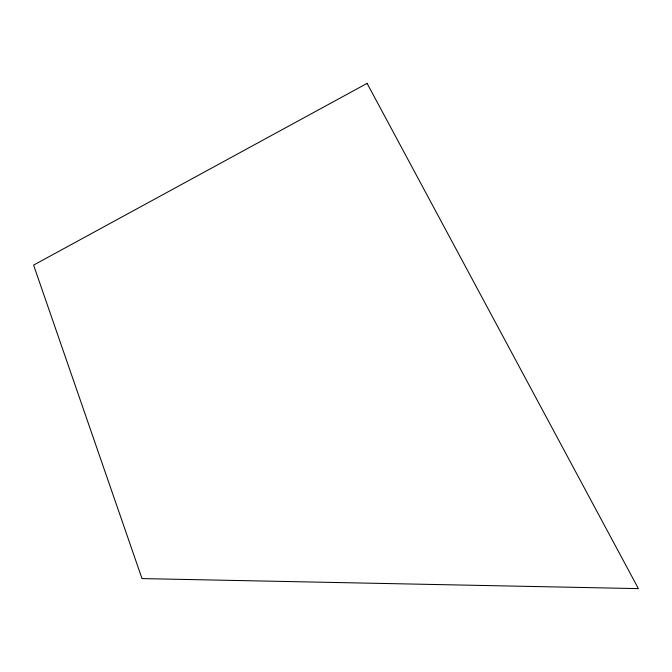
<?xml version="1.0" encoding="UTF-8"?>
<svg xmlns="http://www.w3.org/2000/svg" width="672" height="672" viewBox="0 0 672 672"><rect width="100%" height="100%" fill="white"/><g stroke="black" fill="none" stroke-linecap="round" stroke-linejoin="round"><path stroke-width="1.01" d="M367.097 83.378L33.6 265.104L142.01 578.584L638.4 588.622L367.097 83.378"/></g></svg>
